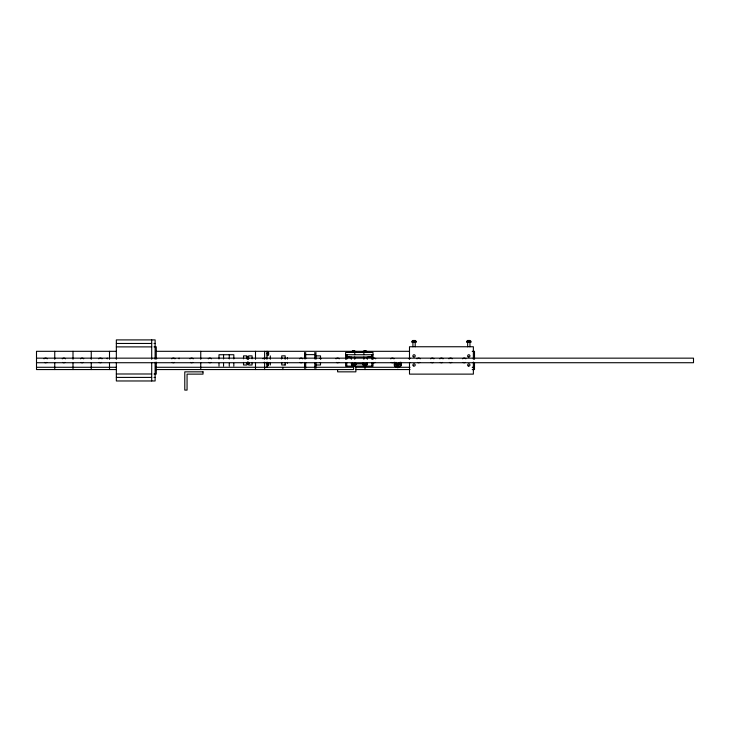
<?xml version="1.0" encoding="UTF-8"?>
<svg xmlns="http://www.w3.org/2000/svg" width="730" height="730" viewBox="0 0 730 730"><rect width="100%" height="100%" fill="white"/><g stroke="black" fill="none" stroke-linecap="round" stroke-linejoin="round"><path stroke-width="1.09" d="M346.759 366.132L346.759 362.71M346.759 359.297L346.759 354.734L346.759 357.025L371.853 357.016L371.853 354.734L371.853 359.297M371.853 366.132L371.853 362.71M247.032 358.613C246.603 355.994 248.976 356.769 248.428 358.95C248.62 356.724 246.722 356.24 247.525 358.549L248.392 358.384L248.209 357.782L247.351 357.937L247.287 359.041M248.684 362.956L248.656 363.932L247.726 363.75L247.808 362.892L247.771 363.868L247.771 362.627L248.684 362.956L248.656 363.932L247.771 363.868L247.579 362.116M351.705 363.339L351.632 363.85A1.971 1.971 0 0 0 353.092 365.748L354.114 365.748A1.971 1.971 0 0 0 355.51 364.361L355.574 363.85A1.971 1.971 0 0 0 355.51 363.339M351.376 363.449L351.322 363.85A2.281 2.281 0 0 0 355.811 364.443L355.82 363.85M355.811 364.443L355.884 363.85A2.281 2.281 0 0 0 355.811 363.257M362.801 363.859L362.81 363.266M363.111 363.348L363.038 363.859A1.971 1.971 0 0 0 364.498 365.757L365.52 365.757A1.971 1.971 0 0 0 366.916 364.37L366.98 363.859A1.971 1.971 0 0 0 366.916 363.348M367.172 364.243L367.217 364.443A2.281 2.281 0 0 1 362.728 363.859L362.783 363.458M247.771 362.627L247.68 363.394L248.601 363.814M247.817 363.75L248.748 363.449M367.236 364.252L367.29 363.859A2.281 2.281 0 0 0 366.989 362.719M247.735 362.208L248.556 363.449L248.455 362.135M248.264 358.53L247.397 358.649L247.251 357.052L247.525 358.549M354.743 354.734L354.743 352.453M363.868 354.734L363.868 352.453M346.759 357.025L350.181 357.016M354.707 357.025L354.743 359.297M363.868 357.016L363.868 359.297M412.842 340.481L415.27 340.481M467.592 340.481L470.02 340.481M412.085 341.047L416.027 341.047M466.835 341.047L470.777 341.047M411.848 341.622L416.273 341.622M466.598 341.622L471.023 341.622M411.775 342.188L416.337 342.188M466.525 342.188L471.087 342.188M116.344 343.465L151.703 343.465M153.984 343.465L155.125 343.465M116.344 346.887L151.703 346.887M153.984 346.887L155.125 346.887M352.389 350.738L354.816 350.738M363.796 350.738L366.223 350.738M116.344 351.312L36.5 351.312L36.5 369.562L116.426 369.562M156.266 351.312L409.484 351.312M472.219 351.312L474.5 351.312L474.5 359.297M351.395 351.878L355.82 351.878M362.801 351.878L367.226 351.878M266.906 353.594L268.622 353.594M305.688 354.625L314.812 354.625M345.618 354.734L372.993 354.734M315.953 355.875L320.516 355.875L320.516 359.26M36.5 358.156L693.5 358.156L693.5 362.719L36.5 362.719M395.742 363.577L397.503 363.577M398.032 363.577L399.784 363.577M266.906 363.859L268.622 363.859M351.322 363.85L367.29 363.85M394.328 363.841L394.328 365.83L397.768 367.81L401.208 365.83L401.208 362.846M395.742 364.106L397.503 364.106L397.503 365.858M399.784 364.106L398.032 364.106L398.032 365.858M285.156 365L281.734 365L281.734 362.418A2.281 2.281 0 0 0 282.282 362.637M315.953 365L320.516 365L320.516 362.418A2.281 2.281 0 0 1 319.968 362.637M36.5 367.281L116.426 367.281M155.718 367.281L353.676 367.281M355.875 367.281L410.032 367.281M472.219 367.281L474.5 367.281M155.718 369.562L353.594 369.562L353.603 363.44M355.875 369.562L410.032 369.562M472.219 369.562L474.5 369.562L474.5 362.719M116.344 373.988L151.703 373.988M153.984 373.988L155.125 373.988M116.344 377.41L151.703 377.41M153.984 377.41L155.125 377.41M368.431 357.016L371.853 357.025M473.368 359.297L473.368 346.75L409.493 346.75L409.493 359.297M473.368 362.071L473.368 374.125L409.493 374.125L409.493 362.719M469.947 342.188L469.947 346.75M468.806 340.481L468.806 342.188M467.665 342.188L467.665 346.75M415.197 342.188L415.197 346.75M414.056 340.481L414.056 342.188M412.915 342.188L412.915 346.75M372.993 359.297L372.993 352.453L345.618 352.453L345.618 359.297M372.993 362.719L372.993 366.141L345.618 366.141L345.618 362.719M367.29 357.025L367.29 359.297M365.009 350.738L365.009 352.453M365.009 363.449L365 369.562M355.875 366.141L355.875 371.844L337.625 371.844L337.625 369.562M353.603 350.738L353.603 352.453M351.322 357.025L351.322 359.297M315.953 352.499L315.953 359.26M315.953 362.491L315.953 368.376M314.812 352.499L314.812 358.932M314.812 362.491L314.812 368.376M305.688 352.499L305.688 358.932M305.688 362.491L305.688 368.376M304.547 352.499L304.547 358.822M304.547 362.418L304.547 368.376M287.392 357.663L287.392 359.05M287.392 362.399L287.392 363.212M285.156 359.242L285.156 355.82L281.734 355.875L281.734 358.822M285.156 362.719L285.156 365.055M282.875 367.281L282.875 369.562M270.328 355.875L270.328 359.26M270.328 362.418L270.328 365M268.622 352.38L268.622 354.807M268.622 362.646L268.622 365.073M268.047 351.623L268.047 355.565M268.047 362.463L268.047 365.83M267.481 351.376L267.481 355.802M267.481 362.299L267.481 366.077M266.906 351.312L266.906 359.297M266.906 362.244L266.906 367.281M264.625 351.312L264.625 359.297M264.625 362.153L264.625 369.562M255.5 351.312L255.5 359.297M255.5 362.719L255.5 369.562M252.078 358.822L252.078 355.875L248.656 355.875L248.656 358.822M252.078 362.418L252.078 365L248.656 365L248.656 362.418M246.941 358.822L246.941 355.875L243.519 355.875L243.519 358.822M246.941 362.418L246.941 365L243.519 365L243.519 362.418M233.828 358.959L233.828 354.734L219 354.734L219 358.959M233.828 363.284L233.828 366.141M229.266 354.734L229.266 358.959M229.266 363.284L229.266 366.141M223.562 354.734L223.562 358.959M223.562 363.284L223.562 366.141M219 363.284L219 366.141M200.75 351.312L200.75 359.297M200.75 362.719L200.75 369.562M179.078 358.156L179.078 358.822M156.266 346.75L156.266 358.822M156.266 362.208L156.266 374.125M155.125 359.297L155.125 339.906L116.344 339.906L116.344 359.306M155.125 362.208L155.125 380.969L116.344 380.969L116.344 362.418M151.703 339.906L151.703 359.306M151.703 362.691L151.703 380.969M109.5 351.312L109.5 359.297M109.5 362.719L109.5 369.562M107.219 358.156L107.219 358.822M91.25 351.312L91.25 359.297M91.25 362.719L91.25 369.562M73 351.312L73 359.297M73 362.719L73 369.562M54.75 351.312L54.75 359.297M54.75 362.719L54.75 369.562M352.553 363.239A1.214 1.214 0 0 0 352.435 363.531L352.389 363.85A1.214 1.214 0 0 0 353.293 365.018L353.913 365.018A1.214 1.214 0 0 0 354.771 364.16L354.816 363.85A1.214 1.214 0 0 0 354.652 363.239M363.96 363.248A1.214 1.214 0 0 0 363.841 363.54L363.796 363.859A1.214 1.214 0 0 0 364.699 365.027L365.319 365.027A1.214 1.214 0 0 0 366.177 364.17L366.223 363.859A1.214 1.214 0 0 0 366.059 363.248M433.447 362.418A2.281 2.281 0 0 1 431.165 362.418M430.691 358.822A2.281 2.281 0 0 1 433.921 358.822M442.572 362.418A2.281 2.281 0 0 1 440.29 362.418M439.816 358.822A2.281 2.281 0 0 1 443.046 358.822M451.697 362.418A2.281 2.281 0 0 1 449.415 362.418M448.941 358.822A2.281 2.281 0 0 1 452.171 358.822M465.384 362.418A2.281 2.281 0 0 1 463.103 362.418M462.628 358.822A2.281 2.281 0 0 1 465.859 358.822M419.759 362.418A2.281 2.281 0 0 1 417.478 362.418M417.003 358.822A2.281 2.281 0 0 1 420.234 358.822M400.733 362.126A3.422 3.422 0 0 1 397.768 367.263A3.422 3.422 0 0 1 394.802 362.126M396.317 362.381A2.053 2.053 0 0 0 395.779 363.303L395.779 364.37A2.053 2.053 0 0 0 397.239 365.821L398.297 365.821A2.053 2.053 0 0 0 399.757 364.37L399.757 363.303A2.053 2.053 0 0 0 399.219 362.381M410.032 362.637A2.281 2.281 0 0 1 409.484 362.418M409.01 358.822A2.281 2.281 0 0 1 410.032 358.238M393.516 362.418A2.281 2.281 0 0 1 391.234 362.418M390.76 358.822A2.281 2.281 0 0 1 393.99 358.822M375.266 362.418A2.281 2.281 0 0 1 372.984 362.418M372.51 358.822A2.281 2.281 0 0 1 375.74 358.822M65.016 362.418A2.281 2.281 0 0 1 62.734 362.418M62.26 358.822A2.281 2.281 0 0 1 65.49 358.822M46.766 362.418A2.281 2.281 0 0 1 44.484 362.418M44.01 358.822A2.281 2.281 0 0 1 47.24 358.822M264.625 362.719A2.281 2.281 0 0 1 263.484 362.418M263.01 358.822A2.281 2.281 0 0 1 265.218 358.238M281.26 358.822A2.281 2.281 0 0 1 282.282 358.238M338.766 362.418A2.281 2.281 0 0 1 336.484 362.418M336.01 358.822A2.281 2.281 0 0 1 339.24 358.822M319.968 358.238A2.281 2.281 0 0 1 320.99 358.822M302.266 362.418A2.281 2.281 0 0 1 299.984 362.418M299.51 358.822A2.281 2.281 0 0 1 302.74 358.822M192.766 362.418A2.281 2.281 0 0 1 190.484 362.418M190.01 358.822A2.281 2.281 0 0 1 193.24 358.822M174.516 362.418A2.281 2.281 0 0 1 172.234 362.418M171.76 358.822A2.281 2.281 0 0 1 174.99 358.822M156.266 362.418A2.281 2.281 0 0 1 155.718 362.637M155.718 358.238A2.281 2.281 0 0 1 156.74 358.822M211.016 362.418A2.281 2.281 0 0 1 208.734 362.418M208.26 358.822A2.281 2.281 0 0 1 211.49 358.822M247.516 362.418A2.281 2.281 0 0 1 246.375 362.719M101.516 362.418A2.281 2.281 0 0 1 99.234 362.418M98.76 358.822A2.281 2.281 0 0 1 101.99 358.822M83.266 362.418A2.281 2.281 0 0 1 80.984 362.418M80.51 358.822A2.281 2.281 0 0 1 83.74 358.822M247.917 357.782L248.136 358.95L248.063 356.733L248.173 358.384L247.324 358.53L247.068 357.919L247.917 357.782M247.424 357.8L248.319 357.682L247.424 357.8M248.018 356.851L247.16 357.052L247.388 357.882L248.246 357.682L248.018 356.851M248.163 357.207L247.297 357.399L247.488 358.138L248.355 357.955L248.163 357.207M247.972 357.207L247.114 357.39L247.351 358.138L248.209 357.955L247.972 357.207M203.031 371.844L184.781 371.844L184.781 390.094L187.062 390.094L187.062 374.125L203.031 374.125L203.031 371.844M413.253 356.678A1.141 1.141 0 0 0 415.16 356.167A1.141 1.141 0 0 0 413.764 354.771A1.141 1.141 0 0 0 413.253 356.678M468.24 365.986A1.141 1.141 0 0 0 469.947 365A1.141 1.141 0 0 0 468.24 364.014A1.141 1.141 0 0 0 468.24 365.986M413.253 365.803A1.141 1.141 0 0 0 415.16 365.292A1.141 1.141 0 0 0 413.764 363.896A1.141 1.141 0 0 0 413.253 365.803M468.24 356.861A1.141 1.141 0 0 0 469.947 355.875A1.141 1.141 0 0 0 468.24 354.889A1.141 1.141 0 0 0 468.24 356.861"/></g></svg>
